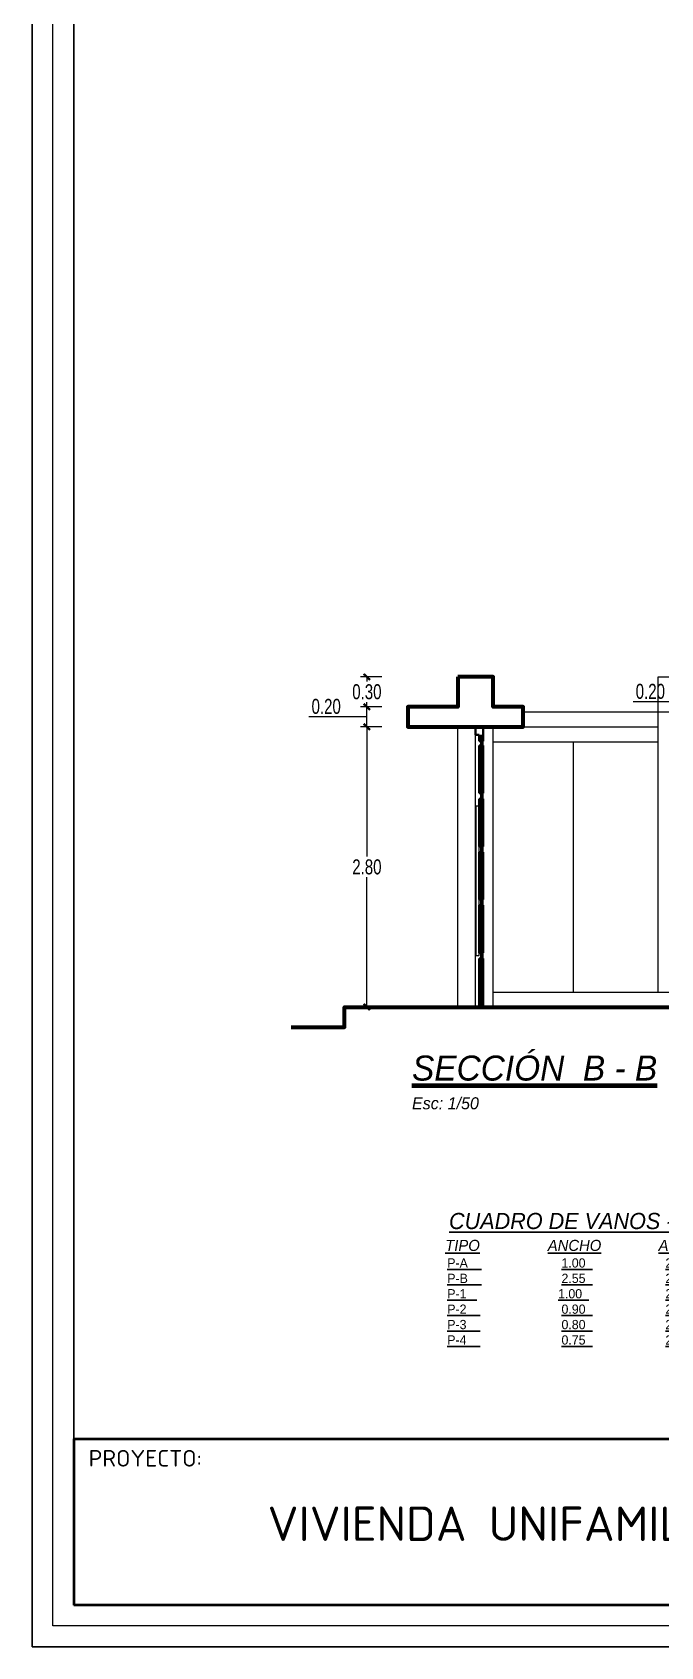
# Model space of a CAD drawing. Header units: millimetres. Extents: x 10610 to 10705, y -16613.7 to -16584.2.
# Drawn here: x 10664.32 to 10670.6, y -16613.54 to -16597.4 of the extents above; entities that cross this region are included whole.
import ezdxf

# ---------------------------------------------------------------- set-up
doc = ezdxf.new("R2010")
doc.units = ezdxf.units.MM
for name, color, linetype, lineweight in [('Nuevo_p2_Pluma_Nº__27', 7, 'Continuous', 35), ('Nuevo_p2_Pluma_Nº__30', 134, 'Continuous', 35), ('P4', 144, 'Continuous', 40), ('P6', 255, 'Continuous', 20), ('Text. titulos .jlay', 10, 'Continuous', 70)]:
    doc.layers.add(name, color=color, linetype=linetype, lineweight=lineweight)
for name, color, linetype, lineweight, true_color in [('Nuevo_p2_Pluma_Nº__29', 7, 'Continuous', 35, 0x3dad99), ('Nuevo_p2_Pluma_Nº__87', 7, 'Continuous', 20, 0x6a6a6a), ('Nuevo_p2_Pluma_Nº__88', 7, 'Continuous', 20, 0xfd4435), ('Nuevo_p2_Pluma_Nº__89', 7, 'Continuous', 20, 0x71cebe)]:
    doc.layers.add(name, color=color, linetype=linetype, lineweight=lineweight, true_color=true_color)
doc.styles.add('CENTURY JOSE TEXT', font='GOTHICI.TTF')
doc.styles.add('mahico', font='GOTHIC.TTF', dxfattribs={"width": 0.75})
doc.styles.get("Standard").update_dxf_attribs({"font": 'arial.ttf'})
doc.dimstyles.new('50 P', dxfattribs={"dimtxt": 0.15, "dimasz": 0.01, "dimexe": 0.065, "dimexo": 0.0625, "dimgap": 0.025, "dimtad": 1, "dimtih": 1, "dimtoh": 1, "dimzin": 0, "dimdsep": 46, "dimtxsty": 'mahico', "dimblk": 'pa cotas', "dimcen": 0.09, "dimdle": 0.3, "dimclrd": 256, "dimclre": 256, "dimclrt": 256, "dimadec": 0, "dimazin": 0, "dimtfac": 1, "dimtofl": 0, "dimtmove": 0, "dimatfit": 3, "dimfxl": 0.15, "dimfxlon": 1, "dimtolj": 1, "dimtzin": 0, "dimlwd": 5, "dimlwe": 5, "dimarcsym": 0})

# ---------------------------------------------------------------- blocks, each defined once
blk = doc.blocks.new('HTRHTRHTR')
for p, q in [((3391.88, 437.54), (3391.88, -165.78)), ((3400.57, -157.09), (3400.57, 428.85)), ((3400.57, -122.31), (4235.83, -122.31)), ((4235.83, -157.09), (3400.57, -157.09)), ((3400.57, -157.09), (4235.83, -157.09)), ((4244.53, -165.78), (3391.88, -165.78))]:
    blk.add_line(p, q)
at = {"layer": 'P4', "color": 7}
for p, q in [((3400.57, -122.31), (4235.83, -122.31)), ((3400.57, -122.31), (3400.57, -157.09)), ((4235.83, -157.09), (3400.57, -157.09))]:
    blk.add_line(p, q, dxfattribs=at)
at = {"layer": 'P6', "color": 7}
for p, q in [((3396.22, -161.44), (3396.22, 433.19)), ((4240.18, -161.44), (3396.22, -161.44))]:
    blk.add_line(p, q, dxfattribs=at)
at = {"attachment_point": 1}
for s, width, insert, char_height in [('{\\fISOCPEUR|b0|i0|c0|p34;PROYECTO:}', 4.5892, (3403.69, -124.61), 3.4774), ('{\\fISOCPEUR|b0|i0|c0|p34;VIVIENDA UNIFAMILIAR}', 97.0093, (3441.14, -136.44), 7.2059)]:
    blk.add_mtext_dynamic_manual_height_columns(s, width=width, gutter_width=1.07, heights=[0], dxfattribs=dict(at, insert=insert, char_height=char_height))
blk = doc.blocks.new('pa cotas')
h = blk.add_hatch(color=256)
h.paths.add_polyline_path([(2.4, 3.1), (-3.1, -2.4), (-2.4, -3.1)])
h.paths.add_polyline_path([(3.1, 2.4), (2.4, 3.1), (-2.4, -3.1)])
blk.add_line((-2.4, -3.1), (2.4, 3.1))
blk.add_lwpolyline([(3.1, 2.4), (2.4, 3.1), (-3.1, -2.4), (-2.4, -3.1)], close=True)
blk = doc.blocks.new('*D582')
at = {"lineweight": 5, "transparency": 16777216}
for p, q in [((10667.816, -16604.344), (10667.601, -16604.344)), ((10667.666, -16604.354), (10667.666, -16605.64)), ((10667.666, -16607.134), (10667.666, -16605.847)), ((10667.816, -16607.144), (10667.601, -16607.144))]:
    blk.add_line(p, q, dxfattribs=at)
at = {"layer": 'Defpoints', "color": 0, "transparency": 16777216}
for p in [(10667.666, -16604.344), (10667.896, -16604.344), (10667.896, -16607.144)]:
    blk.add_point(p, dxfattribs=at)
at = {"lineweight": 5, "transparency": 16777216, "xscale": 0.01, "yscale": 0.01, "zscale": 0.01}
for p, rotation in [((10667.666, -16604.344), 90), ((10667.666, -16607.144), 270)]:
    blk.add_blockref('pa cotas', p, dxfattribs=dict(at, rotation=rotation))
at = {"transparency": 16777216, "insert": (10667.666, -16605.744), "char_height": 0.15, "attachment_point": 5, "style": 'mahico'}
blk.add_mtext('\\A1;2.80', dxfattribs=at)
blk = doc.blocks.new('*D583')
at = {"lineweight": 5, "transparency": 16777216}
for p, q in [((10667.816, -16604.144), (10667.601, -16604.144)), ((10667.666, -16604.334), (10667.666, -16604.154)), ((10667.431, -16604.244), (10667.087, -16604.244)), ((10667.666, -16604.244), (10667.431, -16604.244)), ((10667.816, -16604.344), (10667.601, -16604.344))]:
    blk.add_line(p, q, dxfattribs=at)
at = {"layer": 'Defpoints', "color": 0, "transparency": 16777216}
for p in [(10667.666, -16604.144), (10668.077, -16604.144), (10667.896, -16604.344)]:
    blk.add_point(p, dxfattribs=at)
at = {"lineweight": 5, "transparency": 16777216, "xscale": 0.01, "yscale": 0.01, "zscale": 0.01}
for p, rotation in [((10667.666, -16604.144), 90), ((10667.666, -16604.344), 270)]:
    blk.add_blockref('pa cotas', p, dxfattribs=dict(at, rotation=rotation))
at = {"transparency": 16777216, "insert": (10667.259, -16604.14), "char_height": 0.15, "attachment_point": 5, "style": 'mahico'}
blk.add_mtext('\\A1;0.20', dxfattribs=at)
blk = doc.blocks.new('*D584')
at = {"lineweight": 5, "transparency": 16777216}
for p, q in [((10667.816, -16603.844), (10667.601, -16603.844)), ((10667.666, -16603.854), (10667.666, -16603.89)), ((10667.816, -16604.144), (10667.601, -16604.144)), ((10667.666, -16604.134), (10667.666, -16604.097))]:
    blk.add_line(p, q, dxfattribs=at)
at = {"layer": 'Defpoints', "color": 0, "transparency": 16777216}
for p in [(10667.666, -16603.844), (10668.577, -16603.844), (10668.077, -16604.144)]:
    blk.add_point(p, dxfattribs=at)
at = {"lineweight": 5, "transparency": 16777216, "xscale": 0.01, "yscale": 0.01, "zscale": 0.01}
for p, rotation in [((10667.666, -16603.844), 90), ((10667.666, -16604.144), 270)]:
    blk.add_blockref('pa cotas', p, dxfattribs=dict(at, rotation=rotation))
at = {"transparency": 16777216, "insert": (10667.666, -16603.994), "char_height": 0.15, "attachment_point": 5, "style": 'mahico'}
blk.add_mtext('\\A1;0.30', dxfattribs=at)
blk = doc.blocks.new('*D586')
at = {"lineweight": 5, "transparency": 16777216}
for p, q in [((10671.057, -16603.994), (10670.842, -16603.994)), ((10670.907, -16604.184), (10670.907, -16604.004)), ((10670.672, -16604.094), (10670.328, -16604.094)), ((10670.907, -16604.094), (10670.672, -16604.094)), ((10671.057, -16604.194), (10670.842, -16604.194))]:
    blk.add_line(p, q, dxfattribs=at)
at = {"layer": 'Defpoints', "color": 0, "transparency": 16777216}
for p in [(10670.907, -16603.994), (10671.727, -16603.994), (10671.577, -16604.194)]:
    blk.add_point(p, dxfattribs=at)
at = {"lineweight": 5, "transparency": 16777216, "xscale": 0.01, "yscale": 0.01, "zscale": 0.01}
for p, rotation in [((10670.907, -16603.994), 90), ((10670.907, -16604.194), 270)]:
    blk.add_blockref('pa cotas', p, dxfattribs=dict(at, rotation=rotation))
at = {"transparency": 16777216, "insert": (10670.5, -16603.99), "char_height": 0.15, "attachment_point": 5, "style": 'mahico'}
blk.add_mtext('\\A1;0.20', dxfattribs=at)

msp = doc.modelspace()

# ---------------------------------------------------------------- linework, layer by layer
at = {"lineweight": 60}
msp.add_lwpolyline([(10668.577, -16603.844), (10668.577, -16604.144), (10668.077, -16604.144), (10668.077, -16604.344), (10669.227, -16604.344), (10669.227, -16604.144), (10668.927, -16604.144), (10668.927, -16603.844)], close=True, dxfattribs=at)
msp.add_lwpolyline([(10666.908, -16607.344), (10667.442, -16607.344), (10667.442, -16607.144), (10674.027, -16607.144), (10674.027, -16606.994), (10686.577, -16606.994), (10686.577, -16607.144), (10688.427, -16607.144), (10688.427, -16604.194), (10688.577, -16604.194), (10688.577, -16607.144), (10689.167, -16607.144)], dxfattribs=at)
at = {"layer": 'Nuevo_p2_Pluma_Nº__27', "color": 7, "linetype": 'Continuous', "lineweight": 35}
for p, q in [((10668.787, -16604.424), (10668.787, -16604.488)), ((10668.827, -16604.488), (10668.787, -16604.488)), ((10668.808, -16604.424), (10668.808, -16607.134)), ((10668.818, -16604.424), (10668.818, -16607.134)), ((10668.827, -16604.424), (10668.827, -16604.488)), ((10668.787, -16604.531), (10668.787, -16605.006)), ((10668.827, -16604.531), (10668.787, -16604.531)), ((10668.827, -16604.531), (10668.827, -16605.006)), ((10668.827, -16605.006), (10668.787, -16605.006)), ((10668.787, -16605.063), (10668.787, -16605.538)), ((10668.827, -16605.063), (10668.787, -16605.063)), ((10668.827, -16605.063), (10668.827, -16605.538)), ((10668.827, -16605.538), (10668.787, -16605.538)), ((10668.787, -16605.595), (10668.787, -16606.07)), ((10668.827, -16605.595), (10668.787, -16605.595)), ((10668.827, -16605.595), (10668.827, -16606.07)), ((10668.827, -16606.07), (10668.787, -16606.07)), ((10668.787, -16606.127), (10668.787, -16606.602)), ((10668.827, -16606.127), (10668.787, -16606.127)), ((10668.827, -16606.127), (10668.827, -16606.602)), ((10668.827, -16606.602), (10668.787, -16606.602)), ((10668.787, -16606.659), (10668.787, -16607.134)), ((10668.827, -16606.659), (10668.787, -16606.659)), ((10668.827, -16606.659), (10668.827, -16607.134)), ((10668.808, -16607.134), (10668.787, -16607.134)), ((10668.827, -16607.134), (10668.818, -16607.134))]:
    msp.add_line(p, q, dxfattribs=at)
at = {"layer": 'Nuevo_p2_Pluma_Nº__29', "color": 135, "linetype": 'Continuous', "lineweight": 35, "true_color": 0x3dad99}
for p, q in [((10668.577, -16607.144), (10667.442, -16607.144)), ((10668.927, -16607.144), (10668.577, -16607.144))]:
    msp.add_line(p, q, dxfattribs=at)
at = {"layer": 'Nuevo_p2_Pluma_Nº__30', "color": 134, "linetype": 'Continuous', "lineweight": 35}
for p, q in [((10668.752, -16604.349), (10668.752, -16604.424)), ((10668.827, -16604.349), (10668.752, -16604.349)), ((10668.787, -16604.424), (10668.752, -16604.424)), ((10668.827, -16604.349), (10668.827, -16604.424))]:
    msp.add_line(p, q, dxfattribs=at)
at = {"layer": 'Nuevo_p2_Pluma_Nº__87', "color": 251, "linetype": 'Continuous', "lineweight": 20, "true_color": 0x6a6a6a}
for p, q in [((10670.577, -16603.994), (10670.577, -16603.844)), ((10670.577, -16603.844), (10670.727, -16603.844)), ((10670.577, -16603.844), (10670.727, -16603.844)), ((10670.577, -16603.994), (10670.577, -16603.844)), ((10669.227, -16604.194), (10670.577, -16604.194)), ((10670.577, -16604.344), (10670.577, -16604.194)), ((10668.577, -16607.134), (10668.577, -16604.494)), ((10668.927, -16607.134), (10668.927, -16604.494)), ((10669.732, -16606.994), (10669.732, -16604.494)), ((10670.577, -16606.994), (10670.577, -16604.494)), ((10668.752, -16607.134), (10668.577, -16607.134)), ((10668.577, -16607.144), (10668.577, -16607.134)), ((10668.748, -16607.134), (10668.748, -16607.144)), ((10668.927, -16607.134), (10668.827, -16607.134)), ((10668.876, -16607.144), (10668.876, -16607.134))]:
    msp.add_line(p, q, dxfattribs=at)
at = {"layer": 'Nuevo_p2_Pluma_Nº__88', "color": 20, "linetype": 'Continuous', "lineweight": 20, "true_color": 0xfd4435}
for p, q in [((10668.286, -16604.356), (10668.286, -16604.344)), ((10668.286, -16604.356), (10668.289, -16604.356)), ((10668.289, -16604.356), (10668.3, -16604.356)), ((10668.3, -16604.356), (10668.316, -16604.356)), ((10668.316, -16604.356), (10668.336, -16604.356)), ((10668.336, -16604.356), (10668.355, -16604.356)), ((10668.355, -16604.356), (10668.371, -16604.356)), ((10668.371, -16604.356), (10668.382, -16604.356)), ((10668.382, -16604.356), (10668.386, -16604.356)), ((10668.386, -16604.356), (10668.386, -16604.344)), ((10668.752, -16607.144), (10668.752, -16604.424)), ((10668.827, -16604.531), (10668.827, -16604.488)), ((10668.757, -16605.132), (10668.759, -16605.132)), ((10668.757, -16606.629), (10668.757, -16605.132)), ((10668.759, -16605.132), (10668.764, -16605.132)), ((10668.764, -16605.132), (10668.772, -16605.132)), ((10668.772, -16605.132), (10668.779, -16605.132)), ((10668.779, -16605.132), (10668.785, -16605.132)), ((10668.785, -16605.132), (10668.787, -16605.132)), ((10668.827, -16605.063), (10668.827, -16605.006)), ((10668.787, -16605.595), (10668.787, -16605.538)), ((10668.827, -16605.595), (10668.827, -16605.538)), ((10668.787, -16606.127), (10668.787, -16606.07)), ((10668.827, -16606.127), (10668.827, -16606.07)), ((10668.757, -16606.629), (10668.759, -16606.629)), ((10668.759, -16606.629), (10668.764, -16606.629)), ((10668.764, -16606.629), (10668.772, -16606.629)), ((10668.772, -16606.629), (10668.779, -16606.629)), ((10668.779, -16606.629), (10668.785, -16606.629)), ((10668.785, -16606.629), (10668.787, -16606.629)), ((10668.787, -16606.629), (10668.787, -16606.602)), ((10668.827, -16606.659), (10668.827, -16606.602)), ((10668.703, -16607.144), (10668.703, -16607.134)), ((10668.723, -16607.144), (10668.723, -16607.134)), ((10668.827, -16607.144), (10668.827, -16607.134))]:
    msp.add_line(p, q, dxfattribs=at)
at = {"layer": 'Nuevo_p2_Pluma_Nº__89', "color": 123, "linetype": 'Continuous', "lineweight": 20, "true_color": 0x71cebe}
for p, q in [((10670.577, -16604.194), (10670.577, -16603.994)), ((10670.577, -16604.194), (10670.577, -16603.994)), ((10670.577, -16604.194), (10671.577, -16604.194)), ((10668.577, -16604.494), (10668.577, -16604.344)), ((10668.927, -16604.494), (10668.927, -16604.344)), ((10668.927, -16604.494), (10670.577, -16604.494)), ((10669.227, -16604.344), (10670.577, -16604.344)), ((10670.577, -16604.494), (10670.577, -16604.344)), ((10668.927, -16606.994), (10670.577, -16606.994)), ((10670.577, -16606.994), (10670.727, -16606.994))]:
    msp.add_line(p, q, dxfattribs=at)

# ---------------------------------------------------------------- block references
at = {"color": 251, "lineweight": 60, "xscale": 0.04776345228451045, "yscale": 0.04776345228451045, "zscale": 0.04776345228451045}
msp.add_blockref('HTRHTRHTR', (10502.312, -16605.618), dxfattribs=at)

# ---------------------------------------------------------------- texts
at = {"insert": (10668.367, -16610.518), "char_height": 0.276944, "width": 7.40254, "attachment_point": 7, "style": 'CENTURY JOSE TEXT'}
msp.add_mtext('{\\H0.58333x;\\L  CUADRO DE VANOS - PUERTAS^I^I^I   \\H0.85714x;   \\P\\H0.8x;  TIPO^IANCHO^IALTO^IALFEIZER^IAMBIENTE^I^I\\P\\fCentury Gothic|b0|i0|c0|p34;\\H0.83333x;   P-A^I    1.00^I  2.80^I     - - - -^I  INGRESO EXTERIOR PRINCIPAL^I\\P   P-B^I    2.55^I  2.65^I     - - - -^I  COCHERA^I^I\\P   P-1^I   1.00^I  2.10^I     - - - -^I  INGRESO INTERIOR PRINCIPAL^I\\P   P-2^I    0.90^I  2.10^I     - - - -^I  INGRESO DORMITORIOS^I\\P   P-3^I    0.80^I  2.10^I     - - - -^I  BAÑO^I^I\\P   P-4^I    0.75^I  2.10^I     - - - -^I  BAÑO^I^I}', dxfattribs=at)
at = {"layer": 'Text. titulos .jlay', "insert": (10668.117, -16608.167), "char_height": 0.3, "width": 6.02045, "attachment_point": 7, "style": 'CENTURY JOSE TEXT'}
msp.add_mtext('{\\H0.83333x;\\LSECCIÓN  B - B\\P\\H0.48x;\\lEsc: 1/50}', dxfattribs=at)

# ---------------------------------------------------------------- dimensions: what is measured, and where the dimension line sits
for base, p1, p2, picture, middle in [((10667.666, -16603.844), (10668.077, -16604.144), (10668.577, -16603.844), '*D584', (10667.666, -16603.994)), ((10670.907, -16603.994), (10671.577, -16604.194), (10671.727, -16603.994), '*D586', (10670.647, -16603.99)), ((10667.666, -16604.144), (10667.896, -16604.344), (10668.077, -16604.144), '*D583', (10667.406, -16604.14))]:
    dim = msp.add_linear_dim(base=base, p1=p1, p2=p2, angle=90, dimstyle='50 P', override={"dimtmove": 1})
    dim.commit()
    dim.dimension.update_dxf_attribs({"geometry": picture, "text_midpoint": middle})
dim = msp.add_linear_dim(base=(10667.666, -16604.344), p1=(10667.896, -16607.144), p2=(10667.896, -16604.344), angle=90, dimstyle='50 P')
dim.commit()
dim.dimension.update_dxf_attribs({"geometry": '*D582', "text_midpoint": (10667.666, -16605.744)})

doc.saveas('drawing.dxf')
